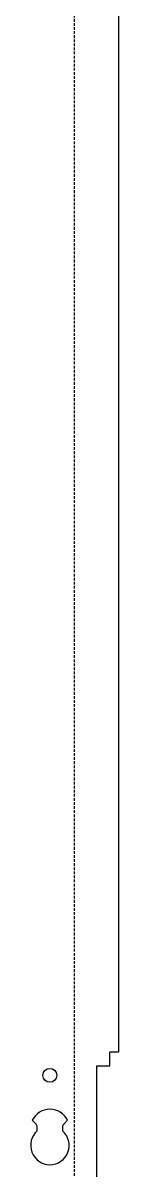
# Model space of a CAD drawing. Header units: millimetres. Extents: x -264 to 264, y -1078 to 1078.
# Drawn here: x 223 to 264, y -19 to 517 of the extents above; entities that cross this region are included whole.
import ezdxf

# ---------------------------------------------------------------- set-up
doc = ezdxf.new("R2010")
doc.units = ezdxf.units.MM
doc.linetypes.add('HIDDEN', pattern=[1.905, 1.27, -0.635])
doc.layers.add('BEND-UP', color=5, linetype='HIDDEN')

msp = doc.modelspace()

# ---------------------------------------------------------------- linework, layer by layer
for p, q in [((263.74, 964), (263.74, 36)), ((259.74, 36), (263.74, 36)), ((259.74, 29.5), (259.74, 36)), ((253.74, 29.5), (259.74, 29.5)), ((253.74, -29.5), (253.74, 29.5)), ((225.26, 2.26), (223.52, 4)), ((225.85, -0.93), (225.85, 0.84)), ((237.65, 0.84), (237.65, -0.93)), ((239.98, 4), (238.24, 2.26))]:
    msp.add_line(p, q)
msp.add_circle((231.75, 25), 3.25)
for centre, radius, start, end in [((231.75, 0), 9.15, 25.9303, 154.0697), ((223.85, 0.84), 2, 0, 45), ((239.65, 0.84), 2, 135, 180), ((231.75, -7.72), 9, 130.9618, 49.0382)]:
    msp.add_arc(centre, radius, start, end)
at = {"layer": 'BEND-UP'}
msp.add_line((243.24, -1044.99), (243.24, 1043.5), dxfattribs=at)

doc.saveas('drawing.dxf')
